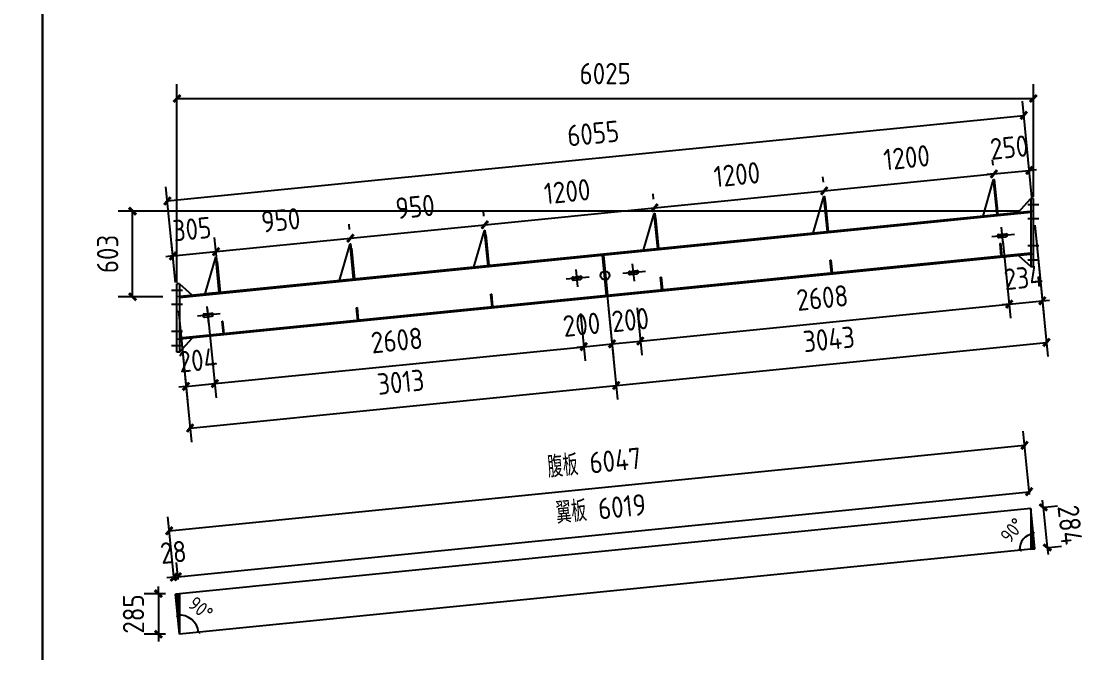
# Model space of a CAD drawing. Extents: x 533809 to 747315, y -17138 to 180511.
# Drawn here: x 664002 to 671572, y 158578 to 163019 of the extents above; entities that cross this region are included whole.
import ezdxf

# ---------------------------------------------------------------- set-up
doc = ezdxf.new("R2010")
doc.units = 0
doc.header["$LTSCALE"] = 1000
doc.header["$MEASUREMENT"] = 0
doc.layers.add('AXIS', color=3, linetype='Continuous')
doc.layers.add('DOTE', color=1, linetype='Continuous')
doc.styles.get("Standard").update_dxf_attribs({"font": 'gbenor.shx', "bigfont": 'gbcbig.shx'})
doc.dimstyles.get("Standard").update_dxf_attribs({"dimscale": 100, "dimtxt": 3.5, "dimasz": 1, "dimexe": 2.5, "dimexo": 3, "dimgap": 1.5, "dimtad": 1, "dimdec": 0, "dimzin": 0, "dimdsep": 46, "dimtxsty": 'Standard', "dimblk": 'ARCHTICK', "dimcen": 0.09, "dimadec": 0, "dimazin": 0, "dimtfac": 1, "dimtdec": 0, "dimtix": 1, "dimtmove": 2, "dimatfit": 3, "dimfxl": 1, "dimtolj": 1, "dimtzin": 0, "dimarcsym": 0})

# ---------------------------------------------------------------- blocks, each defined once
blk = doc.blocks.new('_ArchTick')
at = {"color": 0, "linetype": 'ByBlock', "const_width": 0.4}
blk.add_lwpolyline([(-0.5, -0.5), (0.5, 0.5)], dxfattribs=at)
blk = doc.blocks.new('*D954')
at = {"layer": 'AXIS', "color": 3, "lineweight": -2}
for p, q in [((665076, 159088.3), (665064.1, 159207.5)), ((665104.3, 159091.2), (665092.3, 159210.3)), ((665102.3, 159110.8), (665152, 159115.8)), ((665074, 159108), (665024.3, 159103)), ((665074, 159108), (665102.3, 159110.8))]:
    blk.add_line(p, q, dxfattribs=at)
at = {"layer": 'Defpoints', "color": 0}
for p in [(665102.3, 159110.8), (665085.9, 158988.8), (665114.2, 158991.7)]:
    blk.add_point(p, dxfattribs=at)
at = {"layer": 'AXIS', "color": 3, "lineweight": -2, "xscale": 50, "yscale": 50, "zscale": 50}
for p, rotation in [((665074, 159108), 5.710593137534685), ((665102.3, 159110.8), 185.7105931375347)]:
    blk.add_blockref('_ArchTick', p, dxfattribs=dict(at, rotation=rotation))
at = {"layer": 'AXIS', "color": 0, "insert": (665070.7, 159283.6), "char_height": 150, "attachment_point": 5, "rotation": 5.71059}
blk.add_mtext('\\A1;28', dxfattribs=at)
blk = doc.blocks.new('*D955')
at = {"layer": 'AXIS', "color": 3, "lineweight": -2}
for p, q in [((671093.3, 159690.1), (671081.3, 159809.2)), ((665102.3, 159110.8), (671091.3, 159709.7)), ((665104.3, 159091.2), (665092.3, 159210.3))]:
    blk.add_line(p, q, dxfattribs=at)
at = {"layer": 'Defpoints', "color": 0}
for p in [(671091.3, 159709.7), (671103.2, 159590.6), (665114.2, 158991.7)]:
    blk.add_point(p, dxfattribs=at)
at = {"layer": 'AXIS', "color": 3, "lineweight": -2, "xscale": 50, "yscale": 50, "zscale": 50}
for p, rotation in [((671091.3, 159709.7), 5.710593137575509), ((665102.3, 159110.8), 185.7105931375755)]:
    blk.add_blockref('_ArchTick', p, dxfattribs=dict(at, rotation=rotation))
at = {"layer": 'AXIS', "color": 0, "insert": (668078.9, 159589.4), "char_height": 150, "attachment_point": 5, "rotation": 5.71059}
blk.add_mtext('\\A1;翼板 6019', dxfattribs=at)
blk = doc.blocks.new('*D956')
at = {"layer": 'AXIS', "color": 3, "lineweight": -2}
for p, q in [((671093.3, 159690.1), (671048.7, 160135.5)), ((665041.4, 159434.3), (671058.7, 160036)), ((665076, 159088.3), (665031.5, 159533.8))]:
    blk.add_line(p, q, dxfattribs=at)
at = {"layer": 'Defpoints', "color": 0}
for p in [(671058.7, 160036), (671103.2, 159590.6), (665085.9, 158988.8)]:
    blk.add_point(p, dxfattribs=at)
at = {"layer": 'AXIS', "color": 3, "lineweight": -2, "xscale": 50, "yscale": 50, "zscale": 50}
for p, rotation in [((671058.7, 160036), 5.710593137499098), ((665041.4, 159434.3), 185.7105931374991)]:
    blk.add_blockref('_ArchTick', p, dxfattribs=dict(at, rotation=rotation))
at = {"layer": 'AXIS', "color": 0, "insert": (668032.1, 159914.2), "char_height": 150, "attachment_point": 5, "rotation": 5.71059}
blk.add_mtext('\\A1;腹板 6047', dxfattribs=at)
blk = doc.blocks.new('*D957')
at = {"layer": 'AXIS', "color": 3, "lineweight": -2}
for p, q in [((671190.9, 159599.3), (671186, 159649.1)), ((671190.9, 159599.3), (671219.2, 159316.7)), ((671202.7, 159600.5), (671290.4, 159609.3)), ((671219.2, 159316.7), (671224.2, 159267)), ((671231, 159317.9), (671318.7, 159326.7))]:
    blk.add_line(p, q, dxfattribs=at)
at = {"layer": 'Defpoints', "color": 0}
for p in [(671103.2, 159590.6), (671131.5, 159308), (671219.2, 159316.7)]:
    blk.add_point(p, dxfattribs=at)
at = {"layer": 'AXIS', "color": 3, "lineweight": -2, "xscale": 50, "yscale": 50, "zscale": 50}
for p, rotation in [((671190.9, 159599.3), 275.7105931375114), ((671219.2, 159316.7), 95.71059313751134)]:
    blk.add_blockref('_ArchTick', p, dxfattribs=dict(at, rotation=rotation))
at = {"layer": 'AXIS', "color": 0, "insert": (671379.2, 159475.4), "char_height": 150, "attachment_point": 5, "rotation": 275.71059}
blk.add_mtext('\\A1;284', dxfattribs=at)
blk = doc.blocks.new('*D952')
at = {"color": 0, "lineweight": -2}
blk.add_arc((671131.5, 159308), 105.5, 95.71059, 185.71059, dxfattribs=at)
at = {"layer": 'Defpoints', "color": 0}
for p in [(671103.2, 159590.6), (671069.9, 159393.6), (671103.2, 159305.1), (671131.5, 159308), (665114.2, 158706.2)]:
    blk.add_point(p, dxfattribs=at)
at = {"color": 0, "lineweight": -2, "xscale": 20, "yscale": 20, "zscale": 20}
for p, rotation in [((671121, 159412.9), 5.710593137497522), ((671026.5, 159297.5), 275.7105931374996)]:
    blk.add_blockref('_ArchTick', p, dxfattribs=dict(at, rotation=rotation))
at = {"color": 0, "insert": (670972.4, 159438.1), "char_height": 100, "attachment_point": 5, "rotation": 50.71059}
blk.add_mtext('\\A1;90°', dxfattribs=at)
blk = doc.blocks.new('*D953')
at = {"color": 0, "lineweight": -2}
blk.add_arc((665114.2, 158706.2), 134.8, 5.71059, 95.71059, dxfattribs=at)
at = {"layer": 'Defpoints', "color": 0}
for p in [(671103.2, 159305.1), (665085.9, 158988.8), (665223.7, 158784.9), (665114.2, 158706.2), (665114.2, 158706.2)]:
    blk.add_point(p, dxfattribs=at)
at = {"color": 0, "lineweight": -2, "xscale": 20, "yscale": 20, "zscale": 20}
for p, rotation in [((665100.8, 158840.4), 185.7105931375215), ((665248.4, 158719.7), 275.7105931374998)]:
    blk.add_blockref('_ArchTick', p, dxfattribs=dict(at, rotation=rotation))
at = {"color": 0, "insert": (665262.9, 158888), "char_height": 100, "attachment_point": 5, "rotation": 320.71059}
blk.add_mtext('\\A1;90°', dxfattribs=at)
blk = doc.blocks.new('*D1793')
at = {"layer": 'AXIS', "color": 3, "lineweight": -2}
for p, q in [((665086.3, 161181.1), (665057.5, 161468.3)), ((665389.8, 161211.4), (665361.1, 161498.7)), ((665067.5, 161368.8), (665371, 161399.2)), ((665371, 161399.2), (665420.8, 161404.1)), ((665067.5, 161368.8), (665017.7, 161363.8))]:
    blk.add_line(p, q, dxfattribs=at)
at = {"layer": 'Defpoints', "color": 0}
for p in [(665371, 161399.2), (665399.7, 161111.9), (665096.2, 161081.6)]:
    blk.add_point(p, dxfattribs=at)
at = {"layer": 'AXIS', "color": 3, "lineweight": -2, "xscale": 50, "yscale": 50, "zscale": 50}
for p, rotation in [((665067.5, 161368.8), 5.710593137377771), ((665371, 161399.2), 185.7105931373778)]:
    blk.add_blockref('_ArchTick', p, dxfattribs=dict(at, rotation=rotation))
at = {"layer": 'AXIS', "color": 0, "insert": (665201.8, 161558.1), "char_height": 150, "attachment_point": 5, "rotation": 5.71059}
blk.add_mtext('\\A1;305', dxfattribs=at)
blk = doc.blocks.new('*D1794')
at = {"layer": 'AXIS', "color": 3, "lineweight": -2}
for p, q in [((666310.2, 161554.7), (666306.4, 161593.2)), ((665389.8, 161211.4), (665361.1, 161498.7)), ((665371, 161399.2), (666316.3, 161493.7))]:
    blk.add_line(p, q, dxfattribs=at)
at = {"layer": 'Defpoints', "color": 0}
for p in [(666316.3, 161493.7), (666320.2, 161455.2), (665399.7, 161111.9)]:
    blk.add_point(p, dxfattribs=at)
at = {"layer": 'AXIS', "color": 3, "lineweight": -2, "xscale": 50, "yscale": 50, "zscale": 50}
for p, rotation in [((666316.3, 161493.7), 5.710593137366558), ((665371, 161399.2), 185.7105931373665)]:
    blk.add_blockref('_ArchTick', p, dxfattribs=dict(at, rotation=rotation))
at = {"layer": 'AXIS', "color": 0, "insert": (665826.2, 161620.6), "char_height": 150, "attachment_point": 5, "rotation": 5.71059}
blk.add_mtext('\\A1;950', dxfattribs=at)
blk = doc.blocks.new('*D1795')
at = {"layer": 'AXIS', "color": 3, "lineweight": -2}
for p, q in [((667255.5, 161649.2), (667251.6, 161687.7)), ((666310.2, 161554.7), (666306.4, 161593.2)), ((666316.3, 161493.7), (667261.6, 161588.2))]:
    blk.add_line(p, q, dxfattribs=at)
at = {"layer": 'Defpoints', "color": 0}
for p in [(667261.6, 161588.2), (667265.4, 161549.7), (666320.2, 161455.2)]:
    blk.add_point(p, dxfattribs=at)
at = {"layer": 'AXIS', "color": 3, "lineweight": -2, "xscale": 50, "yscale": 50, "zscale": 50}
for p, rotation in [((667261.6, 161588.2), 5.710593137366558), ((666316.3, 161493.7), 185.7105931373665)]:
    blk.add_blockref('_ArchTick', p, dxfattribs=dict(at, rotation=rotation))
at = {"layer": 'AXIS', "color": 0, "insert": (666771.5, 161715.1), "char_height": 150, "attachment_point": 5, "rotation": 5.71059}
blk.add_mtext('\\A1;950', dxfattribs=at)
blk = doc.blocks.new('*D1796')
at = {"layer": 'AXIS', "color": 3, "lineweight": -2}
for p, q in [((668449.5, 161768.7), (668445.7, 161807.1)), ((667261.6, 161588.2), (668455.6, 161707.6)), ((667255.5, 161649.2), (667251.6, 161687.7))]:
    blk.add_line(p, q, dxfattribs=at)
at = {"layer": 'Defpoints', "color": 0}
for p in [(668455.6, 161707.6), (668459.5, 161669.1), (667265.4, 161549.7)]:
    blk.add_point(p, dxfattribs=at)
at = {"layer": 'AXIS', "color": 3, "lineweight": -2, "xscale": 50, "yscale": 50, "zscale": 50}
for p, rotation in [((668455.6, 161707.6), 5.710593137366558), ((667261.6, 161588.2), 185.7105931373665)]:
    blk.add_blockref('_ArchTick', p, dxfattribs=dict(at, rotation=rotation))
at = {"layer": 'AXIS', "color": 0, "insert": (667841.2, 161822.1), "char_height": 150, "attachment_point": 5, "rotation": 5.71059}
blk.add_mtext('\\A1;1200', dxfattribs=at)
blk = doc.blocks.new('*D1797')
at = {"layer": 'AXIS', "color": 3, "lineweight": -2}
for p, q in [((669643.6, 161888.1), (669639.7, 161926.5)), ((668449.5, 161768.7), (668445.7, 161807.1)), ((668455.6, 161707.6), (669649.7, 161827))]:
    blk.add_line(p, q, dxfattribs=at)
at = {"layer": 'Defpoints', "color": 0}
for p in [(669649.7, 161827), (669653.5, 161788.6), (668459.5, 161669.1)]:
    blk.add_point(p, dxfattribs=at)
at = {"layer": 'AXIS', "color": 3, "lineweight": -2, "xscale": 50, "yscale": 50, "zscale": 50}
for p, rotation in [((669649.7, 161827), 5.710593137366558), ((668455.6, 161707.6), 185.7105931373665)]:
    blk.add_blockref('_ArchTick', p, dxfattribs=dict(at, rotation=rotation))
at = {"layer": 'AXIS', "color": 0, "insert": (669035.2, 161941.5), "char_height": 150, "attachment_point": 5, "rotation": 5.71059}
blk.add_mtext('\\A1;1200', dxfattribs=at)
blk = doc.blocks.new('*D1798')
at = {"layer": 'AXIS', "color": 3, "lineweight": -2}
for p, q in [((670837.6, 162007.5), (670833.8, 162045.9)), ((669643.6, 161888.1), (669639.7, 161926.5)), ((669649.7, 161827), (670843.7, 161946.4))]:
    blk.add_line(p, q, dxfattribs=at)
at = {"layer": 'Defpoints', "color": 0}
for p in [(670843.7, 161946.4), (670847.6, 161908), (669653.5, 161788.6)]:
    blk.add_point(p, dxfattribs=at)
at = {"layer": 'AXIS', "color": 3, "lineweight": -2, "xscale": 50, "yscale": 50, "zscale": 50}
for p, rotation in [((670843.7, 161946.4), 5.710593137366558), ((669649.7, 161827), 185.7105931373665)]:
    blk.add_blockref('_ArchTick', p, dxfattribs=dict(at, rotation=rotation))
at = {"layer": 'AXIS', "color": 0, "insert": (670229.3, 162060.9), "char_height": 150, "attachment_point": 5, "rotation": 5.71059}
blk.add_mtext('\\A1;1200', dxfattribs=at)
blk = doc.blocks.new('*D1799')
at = {"layer": 'AXIS', "color": 3, "lineweight": -2}
for p, q in [((671111.3, 161783.6), (671082.5, 162070.8)), ((670837.6, 162007.5), (670833.8, 162045.9)), ((670843.7, 161946.4), (670794, 161941.5)), ((670843.7, 161946.4), (671092.5, 161971.3)), ((671092.5, 161971.3), (671142.2, 161976.3))]:
    blk.add_line(p, q, dxfattribs=at)
at = {"layer": 'Defpoints', "color": 0}
for p in [(671092.5, 161971.3), (670847.6, 161908), (671121.2, 161684.1)]:
    blk.add_point(p, dxfattribs=at)
at = {"layer": 'AXIS', "color": 3, "lineweight": -2, "xscale": 50, "yscale": 50, "zscale": 50}
for p, rotation in [((671092.5, 161971.3), 185.7105931373665), ((670843.7, 161946.4), 5.71059313736658)]:
    blk.add_blockref('_ArchTick', p, dxfattribs=dict(at, rotation=rotation))
at = {"layer": 'AXIS', "color": 0, "insert": (670950.7, 162133), "char_height": 150, "attachment_point": 5, "rotation": 5.71059}
blk.add_mtext('\\A1;250', dxfattribs=at)
blk = doc.blocks.new('*D1785')
at = {"layer": 'AXIS', "color": 3, "lineweight": -2}
for p, q in [((671021.2, 161684.1), (664683.3, 161684.1)), ((664783.3, 161081.6), (664783.3, 161684.1)), ((664996.2, 161081.6), (664683.3, 161081.6))]:
    blk.add_line(p, q, dxfattribs=at)
at = {"layer": 'Defpoints', "color": 0}
for p in [(664783.3, 161684.1), (671121.2, 161684.1), (665096.2, 161081.6)]:
    blk.add_point(p, dxfattribs=at)
at = {"layer": 'AXIS', "color": 3, "lineweight": -2, "xscale": 50, "yscale": 50, "zscale": 50}
for p, rotation in [((664783.3, 161684.1), 90), ((664783.3, 161081.6), 270)]:
    blk.add_blockref('_ArchTick', p, dxfattribs=dict(at, rotation=rotation))
at = {"layer": 'AXIS', "color": 0, "insert": (664608.3, 161382.8), "char_height": 150, "attachment_point": 5, "rotation": 90}
blk.add_mtext('\\A1;603', dxfattribs=at)
blk = doc.blocks.new('*D1800')
at = {"layer": 'AXIS', "color": 3, "lineweight": -2}
for p, q in [((671111.3, 161783.6), (671043.8, 162458)), ((665028.8, 161756), (671053.8, 162358.5)), ((665086.3, 161181.1), (665018.8, 161855.5))]:
    blk.add_line(p, q, dxfattribs=at)
at = {"layer": 'Defpoints', "color": 0}
for p in [(671053.8, 162358.5), (671121.2, 161684.1), (665096.2, 161081.6)]:
    blk.add_point(p, dxfattribs=at)
at = {"layer": 'AXIS', "color": 3, "lineweight": -2, "xscale": 50, "yscale": 50, "zscale": 50}
for p, rotation in [((671053.8, 162358.5), 5.710593137499912), ((665028.8, 161756), 185.7105931374999)]:
    blk.add_blockref('_ArchTick', p, dxfattribs=dict(at, rotation=rotation))
at = {"layer": 'AXIS', "color": 0, "insert": (668023.9, 162231.3), "char_height": 150, "attachment_point": 5, "rotation": 5.71059}
blk.add_mtext('\\A1;6055', dxfattribs=at)
blk = doc.blocks.new('*D1786')
at = {"layer": 'AXIS', "color": 3, "lineweight": -2}
for p, q in [((665096.2, 161181.6), (665096.2, 162577.2)), ((671121.2, 161784.1), (671121.2, 162577.2)), ((665096.2, 162477.2), (671121.2, 162477.2))]:
    blk.add_line(p, q, dxfattribs=at)
at = {"layer": 'Defpoints', "color": 0}
for p in [(671121.2, 162477.2), (671121.2, 161684.1), (665096.2, 161081.6)]:
    blk.add_point(p, dxfattribs=at)
at = {"layer": 'AXIS', "color": 3, "lineweight": -2, "xscale": 50, "yscale": 50, "zscale": 50, "rotation": 180}
blk.add_blockref('_ArchTick', (665096.2, 162477.2), dxfattribs=at)
at = {"layer": 'AXIS', "color": 3, "lineweight": -2, "xscale": 50, "yscale": 50, "zscale": 50}
blk.add_blockref('_ArchTick', (671121.2, 162477.2), dxfattribs=at)
at = {"layer": 'AXIS', "color": 0, "insert": (668108.7, 162652.2), "char_height": 150, "attachment_point": 5}
blk.add_mtext('\\A1;6025', dxfattribs=at)
blk = doc.blocks.new('*D1787')
at = {"layer": 'AXIS', "color": 3, "lineweight": -2}
for p, q in [((665106.2, 160982.1), (665169.3, 160351.1)), ((665309.2, 161002.4), (665372.3, 160371.4)), ((665159.3, 160450.6), (665109.6, 160445.6)), ((665159.3, 160450.6), (665362.4, 160470.9)), ((665362.4, 160470.9), (665412.1, 160475.8))]:
    blk.add_line(p, q, dxfattribs=at)
at = {"layer": 'Defpoints', "color": 0}
for p in [(665299.3, 161101.9), (665096.2, 161081.6), (665362.4, 160470.9)]:
    blk.add_point(p, dxfattribs=at)
at = {"layer": 'AXIS', "color": 3, "lineweight": -2, "xscale": 50, "yscale": 50, "zscale": 50}
for p, rotation in [((665159.3, 160450.6), 5.710593138044358), ((665362.4, 160470.9), 185.7105931380443)]:
    blk.add_blockref('_ArchTick', p, dxfattribs=dict(at, rotation=rotation))
at = {"layer": 'AXIS', "color": 0, "insert": (665243.4, 160634.9), "char_height": 150, "attachment_point": 5, "rotation": 5.71059}
blk.add_mtext('\\A1;204', dxfattribs=at)
blk = doc.blocks.new('*D1788')
at = {"layer": 'AXIS', "color": 3, "lineweight": -2}
for p, q in [((665309.2, 161002.4), (665372.3, 160371.4)), ((667934.6, 160963.4), (667967.8, 160630.9)), ((665362.4, 160470.9), (667957.9, 160730.4))]:
    blk.add_line(p, q, dxfattribs=at)
at = {"layer": 'Defpoints', "color": 0}
for p in [(665299.3, 161101.9), (667924.6, 161062.9), (667957.9, 160730.4)]:
    blk.add_point(p, dxfattribs=at)
at = {"layer": 'AXIS', "color": 3, "lineweight": -2, "xscale": 50, "yscale": 50, "zscale": 50}
for p, rotation in [((667957.9, 160730.4), 5.710593138099052), ((665362.4, 160470.9), 185.710593138099)]:
    blk.add_blockref('_ArchTick', p, dxfattribs=dict(at, rotation=rotation))
at = {"layer": 'AXIS', "color": 0, "insert": (666642.7, 160774.8), "char_height": 150, "attachment_point": 5, "rotation": 5.71059}
blk.add_mtext('\\A1;2608', dxfattribs=at)
blk = doc.blocks.new('*D1789')
at = {"layer": 'AXIS', "color": 3, "lineweight": -2}
for p, q in [((667934.6, 160963.4), (667967.8, 160630.9)), ((668132.8, 160991.3), (668166.8, 160650.8)), ((667957.9, 160730.4), (667908.1, 160725.4)), ((667957.9, 160730.4), (668156.9, 160750.3)), ((668156.9, 160750.3), (668206.6, 160755.3))]:
    blk.add_line(p, q, dxfattribs=at)
at = {"layer": 'Defpoints', "color": 0}
for p in [(668122.8, 161090.8), (667924.6, 161062.9), (668156.9, 160750.3)]:
    blk.add_point(p, dxfattribs=at)
at = {"layer": 'AXIS', "color": 3, "lineweight": -2, "xscale": 50, "yscale": 50, "zscale": 50}
for p, rotation in [((668156.9, 160750.3), 185.710593138099), ((667957.9, 160730.4), 5.710593138099034)]:
    blk.add_blockref('_ArchTick', p, dxfattribs=dict(at, rotation=rotation))
at = {"layer": 'AXIS', "color": 0, "insert": (667942.4, 160885.7), "char_height": 150, "attachment_point": 5, "rotation": 5.71059}
blk.add_mtext('\\A1;200', dxfattribs=at)
blk = doc.blocks.new('*D1791')
at = {"layer": 'AXIS', "color": 3, "lineweight": -2}
for p, q in [((670907.1, 161472.7), (670961.3, 160930.3)), ((668355.9, 160770.2), (670951.4, 161029.8)), ((668332.6, 161003.2), (668365.8, 160670.7))]:
    blk.add_line(p, q, dxfattribs=at)
at = {"layer": 'Defpoints', "color": 0}
for p in [(670897.1, 161572.2), (668322.6, 161102.7), (670951.4, 161029.8)]:
    blk.add_point(p, dxfattribs=at)
at = {"layer": 'AXIS', "color": 3, "lineweight": -2, "xscale": 50, "yscale": 50, "zscale": 50}
for p, rotation in [((670951.4, 161029.8), 5.710593138099052), ((668355.9, 160770.2), 185.710593138099)]:
    blk.add_blockref('_ArchTick', p, dxfattribs=dict(at, rotation=rotation))
at = {"layer": 'AXIS', "color": 0, "insert": (669636.2, 161074.1), "char_height": 150, "attachment_point": 5, "rotation": 5.71059}
blk.add_mtext('\\A1;2608', dxfattribs=at)
blk = doc.blocks.new('*D1792')
at = {"layer": 'AXIS', "color": 3, "lineweight": -2}
for p, q in [((671131.2, 161584.6), (671194.3, 160953.6)), ((670907.1, 161472.7), (670961.3, 160930.3)), ((670951.4, 161029.8), (670901.6, 161024.8)), ((670951.4, 161029.8), (671184.3, 161053.1)), ((671184.3, 161053.1), (671234.1, 161058))]:
    blk.add_line(p, q, dxfattribs=at)
at = {"layer": 'Defpoints', "color": 0}
for p in [(671121.2, 161684.1), (670897.1, 161572.2), (671184.3, 161053.1)]:
    blk.add_point(p, dxfattribs=at)
at = {"layer": 'AXIS', "color": 3, "lineweight": -2, "xscale": 50, "yscale": 50, "zscale": 50}
for p, rotation in [((671184.3, 161053.1), 185.710593138099), ((670951.4, 161029.8), 5.710593138099034)]:
    blk.add_blockref('_ArchTick', p, dxfattribs=dict(at, rotation=rotation))
at = {"layer": 'AXIS', "color": 0, "insert": (671050.4, 161215.6), "char_height": 150, "attachment_point": 5, "rotation": 5.71059}
blk.add_mtext('\\A1;234', dxfattribs=at)
blk = doc.blocks.new('*D1801')
at = {"layer": 'AXIS', "color": 3, "lineweight": -2}
for p, q in [((668103.7, 161281.8), (668196.2, 160357.7)), ((665106.2, 160982.1), (665198.6, 160057.9)), ((665188.6, 160157.4), (668186.2, 160457.2))]:
    blk.add_line(p, q, dxfattribs=at)
at = {"layer": 'Defpoints', "color": 0}
for p in [(668093.8, 161381.3), (665096.2, 161081.6), (668186.2, 160457.2)]:
    blk.add_point(p, dxfattribs=at)
at = {"layer": 'AXIS', "color": 3, "lineweight": -2, "xscale": 50, "yscale": 50, "zscale": 50}
for p, rotation in [((668186.2, 160457.2), 5.710593137500078), ((665188.6, 160157.4), 185.7105931375001)]:
    blk.add_blockref('_ArchTick', p, dxfattribs=dict(at, rotation=rotation))
at = {"layer": 'AXIS', "color": 0, "insert": (666670, 160481.4), "char_height": 150, "attachment_point": 5, "rotation": 5.71059}
blk.add_mtext('\\A1;3013', dxfattribs=at)
blk = doc.blocks.new('*D1790')
at = {"layer": 'AXIS', "color": 3, "lineweight": -2}
for p, q in [((671131.2, 161584.6), (671223.6, 160660.4)), ((668132.8, 160991.3), (668196.1, 160357.7)), ((668186.2, 160457.2), (671213.6, 160759.9))]:
    blk.add_line(p, q, dxfattribs=at)
at = {"layer": 'Defpoints', "color": 0}
for p in [(671121.2, 161684.1), (668122.8, 161090.8), (671213.6, 160759.9)]:
    blk.add_point(p, dxfattribs=at)
at = {"layer": 'AXIS', "color": 3, "lineweight": -2, "xscale": 50, "yscale": 50, "zscale": 50}
for p, rotation in [((671213.6, 160759.9), 5.71059313747139), ((668186.2, 160457.2), 185.7105931374714)]:
    blk.add_blockref('_ArchTick', p, dxfattribs=dict(at, rotation=rotation))
at = {"layer": 'AXIS', "color": 0, "insert": (669682.5, 160782.7), "char_height": 150, "attachment_point": 5, "rotation": 5.71059}
blk.add_mtext('\\A1;3043', dxfattribs=at)
blk = doc.blocks.new('*D1784')
at = {"layer": 'AXIS', "color": 3, "lineweight": -2}
for p, q in [((668132.8, 160991.3), (668166.8, 160650.8)), ((668333.1, 160998.2), (668365.8, 160670.7)), ((668156.9, 160750.3), (668355.9, 160770.2))]:
    blk.add_line(p, q, dxfattribs=at)
at = {"layer": 'Defpoints', "color": 0}
for p in [(668122.8, 161090.8), (668323.1, 161097.7), (668355.9, 160770.2)]:
    blk.add_point(p, dxfattribs=at)
at = {"layer": 'AXIS', "color": 3, "lineweight": -2, "xscale": 50, "yscale": 50, "zscale": 50}
for p, rotation in [((668156.9, 160750.3), 185.710593138099), ((668355.9, 160770.2), 5.710593138099052)]:
    blk.add_blockref('_ArchTick', p, dxfattribs=dict(at, rotation=rotation))
at = {"layer": 'AXIS', "color": 0, "insert": (668285.2, 160918.5), "char_height": 150, "attachment_point": 5, "rotation": 5.71059}
blk.add_mtext('\\A1;200', dxfattribs=at)
blk = doc.blocks.new('*D2339')
at = {"layer": 'AXIS', "color": 3, "lineweight": -2}
for p, q in [((664965.2, 158991.7), (664965.2, 159041.7)), ((665014.2, 158991.7), (664865.2, 158991.7)), ((664965.2, 158991.7), (664965.2, 158706.2)), ((665014.2, 158706.2), (664865.2, 158706.2)), ((664965.2, 158706.2), (664965.2, 158656.2))]:
    blk.add_line(p, q, dxfattribs=at)
at = {"layer": 'Defpoints', "color": 0}
for p in [(665114.2, 158991.7), (664965.2, 158706.2), (665114.2, 158706.2)]:
    blk.add_point(p, dxfattribs=at)
at = {"layer": 'AXIS', "color": 3, "lineweight": -2, "xscale": 50, "yscale": 50, "zscale": 50}
for p, rotation in [((664965.2, 158991.7), 270), ((664965.2, 158706.2), 90)]:
    blk.add_blockref('_ArchTick', p, dxfattribs=dict(at, rotation=rotation))
at = {"layer": 'AXIS', "color": 0, "insert": (664790.2, 158848.9), "char_height": 150, "attachment_point": 5, "rotation": 90}
blk.add_mtext('\\A1;285', dxfattribs=at)

msp = doc.modelspace()

# ---------------------------------------------------------------- hatches: boundary and pattern name
h = msp.add_hatch()
h.set_pattern_fill('ANSI31', color=2, scale=5, style=0)
h.set_pattern_definition([(45, (0, -8400), (-5.61266008, 5.61266008), [])])
h.paths.add_polyline_path([(671103.2, 159590.6), (671103.2, 159305.1), (671131.5, 159308)])
h.paths.add_polyline_path([(665114.2, 158991.7), (665085.9, 158988.8), (665114.2, 158706.2)])

# ---------------------------------------------------------------- linework, layer by layer
at = {"color": 2}
for p, q in [((670767, 161648.7), (670841.6, 161907.4)), ((670841.6, 161907.4), (670847.6, 161908)), ((670866.5, 161658.6), (670841.6, 161907.4)), ((670872.4, 161659.2), (670847.6, 161908)), ((669572.9, 161529.2), (669647.6, 161788)), ((669647.6, 161788), (669653.5, 161788.6)), ((669672.4, 161539.2), (669647.6, 161788)), ((669678.4, 161539.8), (669653.5, 161788.6)), ((671011.9, 161673.1), (671103.2, 161774.1)), ((671121.2, 161774.1), (671103.2, 161774.1)), ((671103.2, 161774.1), (671103.2, 161294.1)), ((671121.2, 161294.1), (671121.2, 161774.1)), ((669656.6, 161758.1), (669678.4, 161539.8)), ((671159.2, 161729.1), (671083.2, 161729.1)), ((668378.9, 161409.8), (668453.5, 161668.6)), ((668453.5, 161668.6), (668459.5, 161669.1)), ((668478.4, 161419.8), (668453.5, 161668.6)), ((668484.4, 161420.4), (668459.5, 161669.1)), ((668462.5, 161638.7), (668484.4, 161420.4)), ((670866.5, 161658.6), (670767, 161648.7)), ((671159.2, 161629.1), (671083.2, 161629.1)), ((667184.8, 161290.4), (667259.5, 161549.1)), ((667259.5, 161549.1), (667265.4, 161549.7)), ((667284.3, 161300.4), (667259.5, 161549.1)), ((667290.3, 161301), (667265.4, 161549.7)), ((669672.4, 161539.2), (669572.9, 161529.2)), ((667268.5, 161519.3), (667290.3, 161301)), ((666239.6, 161195.9), (666314.2, 161454.6)), ((666314.2, 161454.6), (666320.2, 161455.2)), ((666339.1, 161205.9), (666314.2, 161454.6)), ((666345, 161206.5), (666320.2, 161455.2)), ((666323.2, 161424.7), (666345, 161206.5)), ((668478.4, 161419.8), (668378.9, 161409.8)), ((670886.6, 161457.6), (670892.5, 161458.2)), ((670895.5, 161368.1), (670886.6, 161457.6)), ((670901.5, 161368.6), (670892.5, 161458.2)), ((671159.2, 161439.1), (671083.2, 161439.1)), ((665294.3, 161101.4), (665368.9, 161360.1)), ((665368.9, 161360.1), (665374.9, 161360.7)), ((665393.8, 161111.3), (665368.9, 161360.1)), ((665399.7, 161111.9), (665374.9, 161360.7)), ((665377.9, 161330.2), (665399.7, 161111.9)), ((668118.9, 161090.4), (668090.6, 161373)), ((668126.8, 161091.2), (668098.6, 161373.8)), ((669692.5, 161338.2), (669698.5, 161338.8)), ((669701.5, 161248.6), (669692.5, 161338.2)), ((669707.5, 161249.2), (669698.5, 161338.8)), ((670895.5, 161368.1), (670901.5, 161368.6)), ((671016.9, 161372.2), (671103.2, 161294.1)), ((671159.2, 161339.1), (671083.2, 161339.1)), ((667284.3, 161300.4), (667184.8, 161290.4)), ((669701.5, 161248.6), (669707.5, 161249.2)), ((671103.2, 161294.1), (671121.2, 161294.1)), ((665114.2, 161171.6), (665096.2, 161171.6)), ((665114.2, 161171.6), (665114.2, 160691.6)), ((665114.2, 161171.6), (665202, 161092.2)), ((665314.2, 161171.6), (665314.2, 161170.5)), ((666339.1, 161205.9), (666239.6, 161195.9)), ((668498.5, 161218.8), (668504.5, 161219.4)), ((668507.4, 161129.2), (668498.5, 161218.8)), ((668513.4, 161129.8), (668504.5, 161219.4)), ((665134.2, 161126.6), (665058.2, 161126.6)), ((665393.8, 161111.3), (665294.3, 161101.4)), ((667304.4, 161099.4), (667310.4, 161100)), ((667313.4, 161009.8), (667304.4, 161099.4)), ((667319.4, 161010.4), (667310.4, 161100)), ((668507.4, 161129.2), (668513.4, 161129.8)), ((665134.2, 161026.6), (665058.2, 161026.6)), ((667313.4, 161009.8), (667319.4, 161010.4)), ((666359.2, 161004.9), (666365.1, 161005.5)), ((666368.1, 160915.3), (666359.2, 161004.9)), ((666374.1, 160915.9), (666365.1, 161005.5)), ((665413.9, 160910.3), (665419.8, 160910.9)), ((665422.8, 160820.8), (665413.9, 160910.3)), ((665428.8, 160821.4), (665419.8, 160910.9)), ((666368.1, 160915.3), (666374.1, 160915.9)), ((665134.2, 160836.6), (665058.2, 160836.6)), ((665114.2, 160691.6), (665204.1, 160790.9)), ((665422.8, 160820.8), (665428.8, 160821.4)), ((665134.2, 160736.6), (665058.2, 160736.6)), ((665114.2, 160691.6), (665096.2, 160691.6)), ((671103.2, 159590.6), (671103.2, 159305.1)), ((671131.5, 159308), (671103.2, 159590.6)), ((671103.2, 159305.1), (671131.5, 159308)), ((665114.2, 158991.7), (665085.9, 158988.8)), ((665114.2, 158706.2), (665085.9, 158988.8)), ((665114.2, 158991.7), (665114.2, 158706.2))]:
    msp.add_line(p, q, dxfattribs=at)
for p, q in [((671121.2, 161684.1), (665096.2, 161081.6)), ((671103.2, 161674.2), (665114.2, 161075.3)), ((670909.3, 161450.8), (670897.1, 161572.2)), ((670903.2, 161511.5), (670828.6, 161504.1)), ((670988.8, 161520.1), (670867.4, 161507.9)), ((670939, 161515.1), (670867.4, 161507.9)), ((670903.2, 161511.5), (670867.4, 161507.9)), ((670877.2, 161520), (670927, 161525)), ((670879.4, 161498.1), (670929.2, 161503.1)), ((671103.2, 161388.8), (665114.2, 160789.9)), ((671121.2, 161382.6), (665096.2, 160780.1)), ((668313.8, 161191.3), (668301.6, 161312.7)), ((668313.8, 161191.3), (668301.6, 161312.7)), ((667915.8, 161151.5), (667903.6, 161272.9)), ((668307.7, 161252), (668233.1, 161244.5)), ((668393.3, 161260.5), (668271.9, 161248.4)), ((668281.7, 161260.4), (668331.5, 161265.4)), ((668283.9, 161238.5), (668333.7, 161243.5)), ((667909.7, 161212.2), (667835.1, 161204.7)), ((667995.3, 161220.7), (667873.9, 161208.6)), ((667883.7, 161220.6), (667933.5, 161225.6)), ((667885.9, 161198.7), (667935.7, 161203.7)), ((665320.3, 160891.9), (665308.1, 161013.3)), ((665314.2, 160952.6), (665239.6, 160945.2)), ((665399.8, 160961.2), (665278.4, 160949)), ((665350, 160956.2), (665278.4, 160949)), ((665288.2, 160961.1), (665338, 160966.1)), ((665314.2, 160952.6), (665289.3, 160950.1)), ((665290.4, 160939.2), (665340.2, 160944.2)), ((671103.2, 159590.6), (665114.2, 158991.7)), ((671103.2, 159305.1), (665114.2, 158706.2))]:
    msp.add_line(p, q)
at = {"color": 1}
msp.add_line((668123.6, 161082.8), (668093.8, 161381.3), dxfattribs=at)
for points in [[(652269.1, 163462.3), (664149.1, 163462.3), (664149.1, 155062.3), (652269.1, 155062.3)], [(664149.1, 163462.3), (676029.1, 163462.3), (676029.1, 155062.3), (664149.1, 155062.3)]]:
    msp.add_lwpolyline(points, close=True)
msp.add_circle((668107.7, 161232), 30.9)
for centre, start, end in [((670878.3, 161509), 95.71059, 275.71059), ((670928.1, 161514), 275.71059, 95.71059), ((668282.8, 161249.5), 95.71059, 275.71059), ((668332.6, 161254.5), 275.71059, 95.71059), ((667884.8, 161209.7), 95.71059, 275.71059), ((667934.6, 161214.7), 275.71059, 95.71059), ((665289.3, 160950.1), 95.71059, 275.71059), ((665339.1, 160955.1), 275.71059, 95.71059)]:
    msp.add_arc(centre, 11, start, end)
at = {"layer": 'DOTE', "color": 2}
msp.add_line((665096.2, 160691.6), (665096.2, 161171.6), dxfattribs=at)

# ---------------------------------------------------------------- dimensions: what is measured, and where the dimension line sits
at = {"color": 1}
for base, line1, line2, picture, middle in [((671069.9, 159393.6), ((671103.2, 159305.1), (665114.2, 158706.2)), ((671131.5, 159308), (671103.2, 159590.6)), '*D952', (670972.4, 159438.1)), ((665223.7, 158784.9), ((665114.2, 158706.2), (665085.9, 158988.8)), ((671103.2, 159305.1), (665114.2, 158706.2)), '*D953', (665262.9, 158888))]:
    dim = msp.add_angular_dim_2l(base=base, line1=line1, line2=line2, dimstyle='Standard', override={"dimtxt": 1, "dimasz": 0.2, "dimgap": 0.5}, dxfattribs=at)
    dim.commit()
    dim.dimension.update_dxf_attribs({"geometry": picture, "text_midpoint": middle})
at = {"layer": 'AXIS', "color": 0}
dim = msp.add_linear_dim(base=(671121.2, 162477.2), p1=(665096.2, 161081.6), p2=(671121.2, 161684.1), dimstyle='Standard', override={"dimtxt": 1.5, "dimasz": 0.5, "dimexe": 1, "dimexo": 1, "dimgap": 1, "dimclrd": 3, "dimclre": 3}, dxfattribs=at)
dim.commit()
dim.dimension.update_dxf_attribs({"geometry": '*D1786', "text_midpoint": (668108.7, 162652.2)})
for p1, p2, distance, picture, middle in [((665096.2, 161081.6), (671121.2, 161684.1), 677.7, '*D1800', (668023.9, 162231.3)), ((665096.2, 161081.6), (665399.7, 161111.9), 288.7, '*D1793', (665201.8, 161558.1)), ((665096.2, 161081.6), (668093.8, 161381.3), -928.8, '*D1801', (666670, 160481.4)), ((665096.2, 161081.6), (665299.3, 161101.9), -634.2, '*D1787', (665243.4, 160634.9)), ((671103.2, 159590.6), (671131.5, 159308), 88.2, '*D957', (671379.2, 159475.4)), ((665085.9, 158988.8), (665114.2, 158991.7), 119.8, '*D954', (665070.7, 159283.6)), ((665114.207, 158991.6574), (665114.207, 158706.2409), -148.9933, '*D2339', (664790.2138, 158848.9492))]:
    dim = msp.add_aligned_dim(p1=p1, p2=p2, distance=distance, dimstyle='Standard', override={"dimtxt": 1.5, "dimasz": 0.5, "dimexe": 1, "dimexo": 1, "dimgap": 1, "dimclrd": 3, "dimclre": 3}, dxfattribs=at)
    dim.commit()
    dim.dimension.update_dxf_attribs({"geometry": picture, "text_midpoint": middle})
for base, p1, p2, angle, picture, middle in [((671092.5, 161971.3), (670847.6, 161908), (671121.2, 161684.1), 185.71059, '*D1799', (670950.7, 162133)), ((670843.7, 161946.4), (669653.5, 161788.6), (670847.6, 161908), 185.71059, '*D1798', (670229.3, 162060.9)), ((669649.7, 161827), (668459.5, 161669.1), (669653.5, 161788.6), 185.71059, '*D1797', (669035.2, 161941.5)), ((668455.6, 161707.6), (667265.4, 161549.7), (668459.5, 161669.1), 185.71059, '*D1796', (667841.2, 161822.1)), ((667261.6, 161588.2), (666320.2, 161455.2), (667265.4, 161549.7), 185.71059, '*D1795', (666771.5, 161715.1)), ((664783.3405224, 161684.07461), (665096.2070195, 161081.57461), (671121.2070195, 161684.07461), 90, '*D1785', (664608.3405224, 161382.82461)), ((666316.3, 161493.7), (665399.7, 161111.9), (666320.2, 161455.2), 185.71059, '*D1794', (665826.2, 161620.6)), ((671213.6, 160759.9), (668122.8, 161090.8), (671121.2, 161684.1), 185.71059, '*D1790', (669682.5, 160782.7)), ((671184.3, 161053.1), (670897.1, 161572.2), (671121.2, 161684.1), 185.71059, '*D1792', (671050.4, 161215.6)), ((670951.4, 161029.8), (668322.6, 161102.7), (670897.1, 161572.2), 185.71059, '*D1791', (669636.2, 161074.1)), ((667957.9, 160730.4), (665299.3, 161101.9), (667924.6, 161062.9), 185.71059, '*D1788', (666642.7, 160774.8))]:
    dim = msp.add_linear_dim(base=base, p1=p1, p2=p2, angle=angle, dimstyle='Standard', override={"dimtxt": 1.5, "dimasz": 0.5, "dimexe": 1, "dimexo": 1, "dimgap": 1, "dimclrd": 3, "dimclre": 3}, dxfattribs=at)
    dim.commit()
    dim.dimension.update_dxf_attribs({"geometry": picture, "text_midpoint": middle})
for base, p1, p2, picture, middle in [((668156.9, 160750.3), (667924.6, 161062.9), (668122.8, 161090.8), '*D1789', (667942.4, 160885.7)), ((668355.9, 160770.2), (668122.8, 161090.8), (668323.1, 161097.7), '*D1784', (668285.2, 160918.5))]:
    dim = msp.add_linear_dim(base=base, p1=p1, p2=p2, angle=185.71059, dimstyle='Standard', override={"dimtxt": 1.5, "dimasz": 0.5, "dimexe": 1, "dimexo": 1, "dimgap": 1, "dimclrd": 3, "dimclre": 3}, dxfattribs=at)
    dim.commit()
    dim.dimension.update_dxf_attribs({"geometry": picture, "text_midpoint": middle, "dimtype": 160})
dim = msp.add_aligned_dim(p1=(665085.9, 158988.8), p2=(671103.2, 159590.6), distance=447.7, text='腹板 6047', dimstyle='Standard', override={"dimtxt": 1.5, "dimasz": 0.5, "dimexe": 1, "dimexo": 1, "dimgap": 1, "dimclrd": 3, "dimclre": 3}, dxfattribs=at)
dim.commit()
dim.dimension.update_dxf_attribs({"geometry": '*D956', "text_midpoint": (668032.1, 159914.2)})
dim = msp.add_linear_dim(base=(671091.3, 159709.7), p1=(665114.2, 158991.7), p2=(671103.2, 159590.6), angle=185.71059, text='翼板 6019', dimstyle='Standard', override={"dimtxt": 1.5, "dimasz": 0.5, "dimexe": 1, "dimexo": 1, "dimgap": 1, "dimclrd": 3, "dimclre": 3}, dxfattribs=at)
dim.commit()
dim.dimension.update_dxf_attribs({"geometry": '*D955', "text_midpoint": (668078.9, 159589.4)})

doc.saveas('drawing.dxf')
